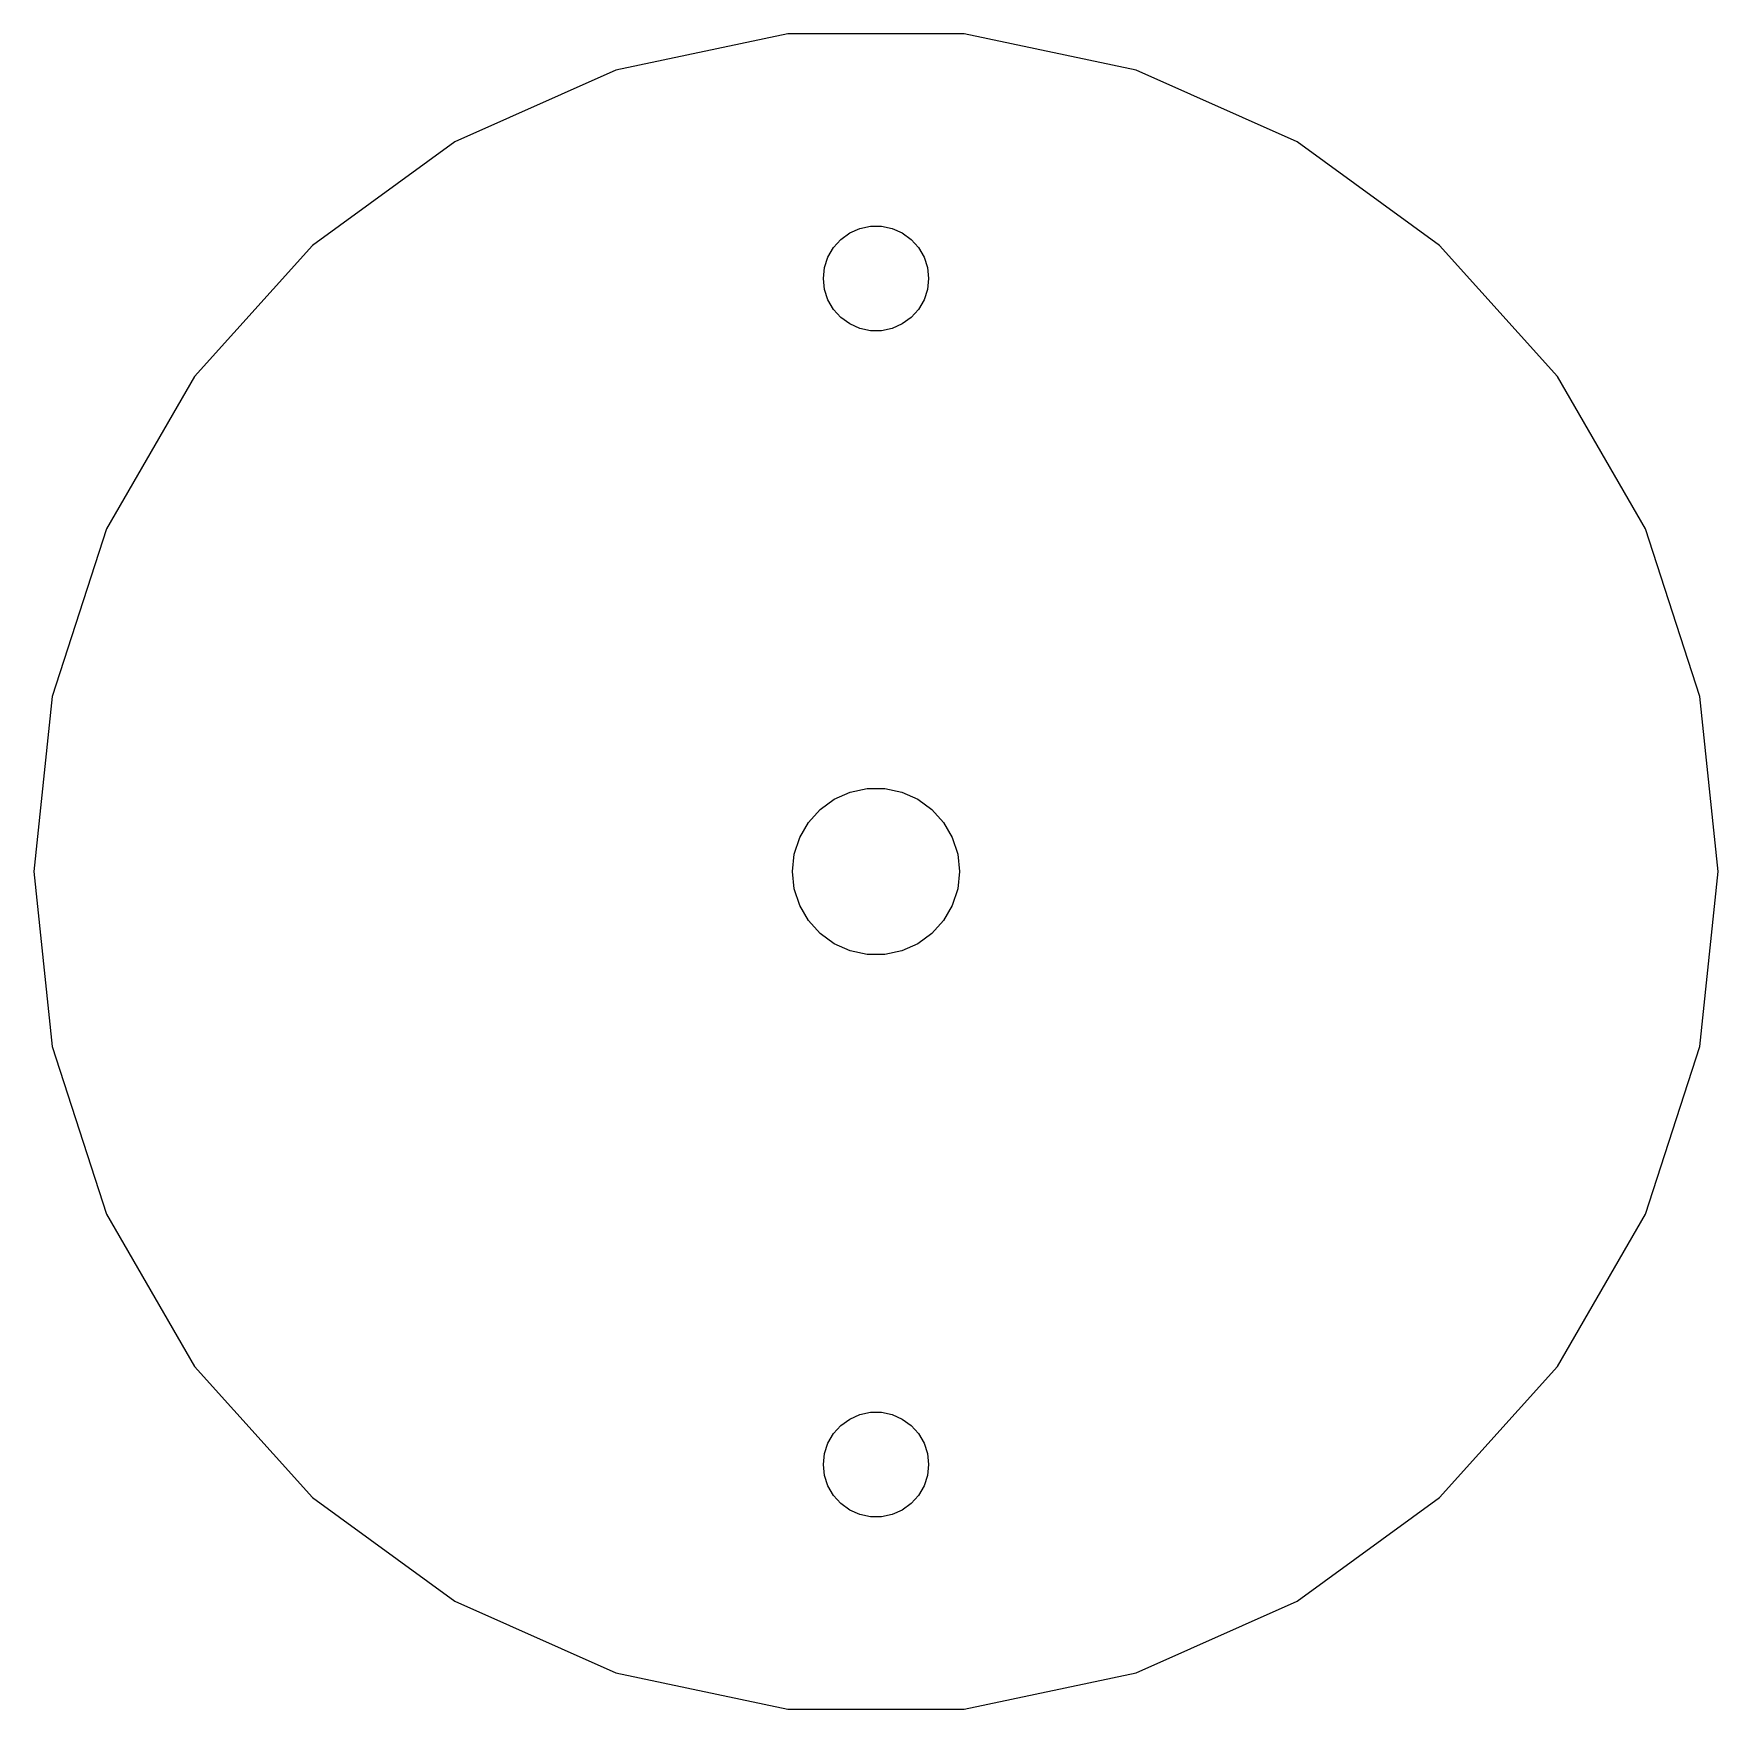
# Model space of a CAD drawing. Header units: metres. Extents: x -31.2 to 31.2, y -31.1 to 31.1.
import ezdxf

# ---------------------------------------------------------------- set-up
doc = ezdxf.new("R2010")
doc.units = ezdxf.units.M

msp = doc.modelspace()

# ---------------------------------------------------------------- linework, layer by layer
for p, q in [((-3.26651, 31.0788), (-9.65678, 29.7205)), ((3.26651, 31.0788), (-3.26651, 31.0788)), ((9.65678, 29.7205), (3.26651, 31.0788)), ((-9.65678, 29.7205), (-15.625, 27.0633)), ((15.625, 27.0633), (9.65678, 29.7205)), ((-15.625, 27.0633), (-20.9103, 23.2233)), ((20.9103, 23.2233), (15.625, 27.0633)), ((-0.974999, 23.6887), (-0.602583, 23.8546)), ((-0.602583, 23.8546), (-0.20383, 23.9393)), ((-0.20383, 23.9393), (0.20383, 23.9393)), ((0.20383, 23.9393), (0.602583, 23.8546)), ((0.602583, 23.8546), (0.974999, 23.6887)), ((-20.9103, 23.2233), (-25.2818, 18.3683)), ((-1.78141, 22.7931), (-1.57758, 23.1462)), ((-1.57758, 23.1462), (-1.3048, 23.4491)), ((-1.3048, 23.4491), (-0.974999, 23.6887)), ((0.974999, 23.6887), (1.3048, 23.4491)), ((1.3048, 23.4491), (1.57758, 23.1462)), ((1.57758, 23.1462), (1.78141, 22.7931)), ((25.2818, 18.3683), (20.9103, 23.2233)), ((-1.90739, 22.4054), (-1.78141, 22.7931)), ((1.78141, 22.7931), (1.90739, 22.4054)), ((-1.95, 22), (-1.90739, 22.4054)), ((-1.90739, 21.5946), (-1.95, 22)), ((1.90739, 22.4054), (1.95, 22)), ((1.95, 22), (1.90739, 21.5946)), ((-1.78141, 21.2069), (-1.90739, 21.5946)), ((1.90739, 21.5946), (1.78141, 21.2069)), ((-1.57758, 20.8538), (-1.78141, 21.2069)), ((-1.3048, 20.5509), (-1.57758, 20.8538)), ((1.57758, 20.8538), (1.3048, 20.5509)), ((1.78141, 21.2069), (1.57758, 20.8538)), ((-0.974999, 20.3112), (-1.3048, 20.5509)), ((-0.602583, 20.1454), (-0.974999, 20.3112)), ((-0.20383, 20.0607), (-0.602583, 20.1454)), ((0.20383, 20.0607), (-0.20383, 20.0607)), ((0.602583, 20.1454), (0.20383, 20.0607)), ((0.974999, 20.3112), (0.602583, 20.1454)), ((1.3048, 20.5509), (0.974999, 20.3112)), ((-25.2818, 18.3683), (-28.5483, 12.7105)), ((28.5483, 12.7105), (25.2818, 18.3683)), ((-28.5483, 12.7105), (-30.5671, 6.49724)), ((30.5671, 6.49724), (28.5483, 12.7105)), ((-30.5671, 6.49724), (-31.25, 0)), ((31.25, 0), (30.5671, 6.49724)), ((-2.0743, 2.30375), (-1.55, 2.68468)), ((-1.55, 2.68468), (-0.957952, 2.94827)), ((-0.957952, 2.94827), (-0.324038, 3.08302)), ((-0.324038, 3.08302), (0.324038, 3.08302)), ((0.324038, 3.08302), (0.957952, 2.94827)), ((0.957952, 2.94827), (1.55, 2.68468)), ((1.55, 2.68468), (2.0743, 2.30375)), ((-2.50795, 1.82213), (-2.0743, 2.30375)), ((2.0743, 2.30375), (2.50795, 1.82213)), ((-3.03226, 0.644526), (-2.83199, 1.26088)), ((-2.83199, 1.26088), (-2.50795, 1.82213)), ((2.50795, 1.82213), (2.83199, 1.26088)), ((2.83199, 1.26088), (3.03226, 0.644526)), ((-3.1, 0), (-3.03226, 0.644526)), ((3.03226, 0.644526), (3.1, 0)), ((-31.25, 0), (-30.5671, -6.49724)), ((-3.03226, -0.644526), (-3.1, 0)), ((3.1, 0), (3.03226, -0.644526)), ((30.5671, -6.49724), (31.25, 0)), ((-2.83199, -1.26088), (-3.03226, -0.644526)), ((3.03226, -0.644526), (2.83199, -1.26088)), ((-2.50795, -1.82213), (-2.83199, -1.26088)), ((-2.0743, -2.30375), (-2.50795, -1.82213)), ((2.50795, -1.82213), (2.0743, -2.30375)), ((2.83199, -1.26088), (2.50795, -1.82213)), ((-1.55, -2.68468), (-2.0743, -2.30375)), ((2.0743, -2.30375), (1.55, -2.68468)), ((-0.957952, -2.94827), (-1.55, -2.68468)), ((-0.324038, -3.08302), (-0.957952, -2.94827)), ((0.324038, -3.08302), (-0.324038, -3.08302)), ((0.957952, -2.94827), (0.324038, -3.08302)), ((1.55, -2.68468), (0.957952, -2.94827)), ((-30.5671, -6.49724), (-28.5483, -12.7105)), ((28.5483, -12.7105), (30.5671, -6.49724)), ((-28.5483, -12.7105), (-25.2818, -18.3683)), ((25.2818, -18.3683), (28.5483, -12.7105)), ((-25.2818, -18.3683), (-20.9103, -23.2233)), ((20.9103, -23.2233), (25.2818, -18.3683)), ((-1.57758, -20.8538), (-1.3048, -20.5509)), ((-1.3048, -20.5509), (-0.974999, -20.3112)), ((-0.974999, -20.3112), (-0.602583, -20.1454)), ((-0.602583, -20.1454), (-0.20383, -20.0607)), ((-0.20383, -20.0607), (0.20383, -20.0607)), ((0.20383, -20.0607), (0.602583, -20.1454)), ((0.602583, -20.1454), (0.974999, -20.3112)), ((0.974999, -20.3112), (1.3048, -20.5509)), ((1.3048, -20.5509), (1.57758, -20.8538)), ((-1.90739, -21.5946), (-1.78141, -21.2069)), ((-1.78141, -21.2069), (-1.57758, -20.8538)), ((1.57758, -20.8538), (1.78141, -21.2069)), ((1.78141, -21.2069), (1.90739, -21.5946)), ((-1.95, -22), (-1.90739, -21.5946)), ((1.90739, -21.5946), (1.95, -22)), ((-1.90739, -22.4054), (-1.95, -22)), ((-1.78141, -22.7931), (-1.90739, -22.4054)), ((1.90739, -22.4054), (1.78141, -22.7931)), ((1.95, -22), (1.90739, -22.4054)), ((-1.57758, -23.1462), (-1.78141, -22.7931)), ((1.78141, -22.7931), (1.57758, -23.1462)), ((-20.9103, -23.2233), (-15.625, -27.0633)), ((-1.3048, -23.4491), (-1.57758, -23.1462)), ((-0.974999, -23.6887), (-1.3048, -23.4491)), ((-0.602583, -23.8546), (-0.974999, -23.6887)), ((0.974999, -23.6887), (0.602583, -23.8546)), ((1.3048, -23.4491), (0.974999, -23.6887)), ((1.57758, -23.1462), (1.3048, -23.4491)), ((15.625, -27.0633), (20.9103, -23.2233)), ((-0.20383, -23.9393), (-0.602583, -23.8546)), ((0.20383, -23.9393), (-0.20383, -23.9393)), ((0.602583, -23.8546), (0.20383, -23.9393)), ((-15.625, -27.0633), (-9.65678, -29.7205)), ((9.65678, -29.7205), (15.625, -27.0633)), ((-9.65678, -29.7205), (-3.26651, -31.0788)), ((3.26651, -31.0788), (9.65678, -29.7205)), ((-3.26651, -31.0788), (3.26651, -31.0788))]:
    msp.add_line(p, q)

doc.saveas('drawing.dxf')
